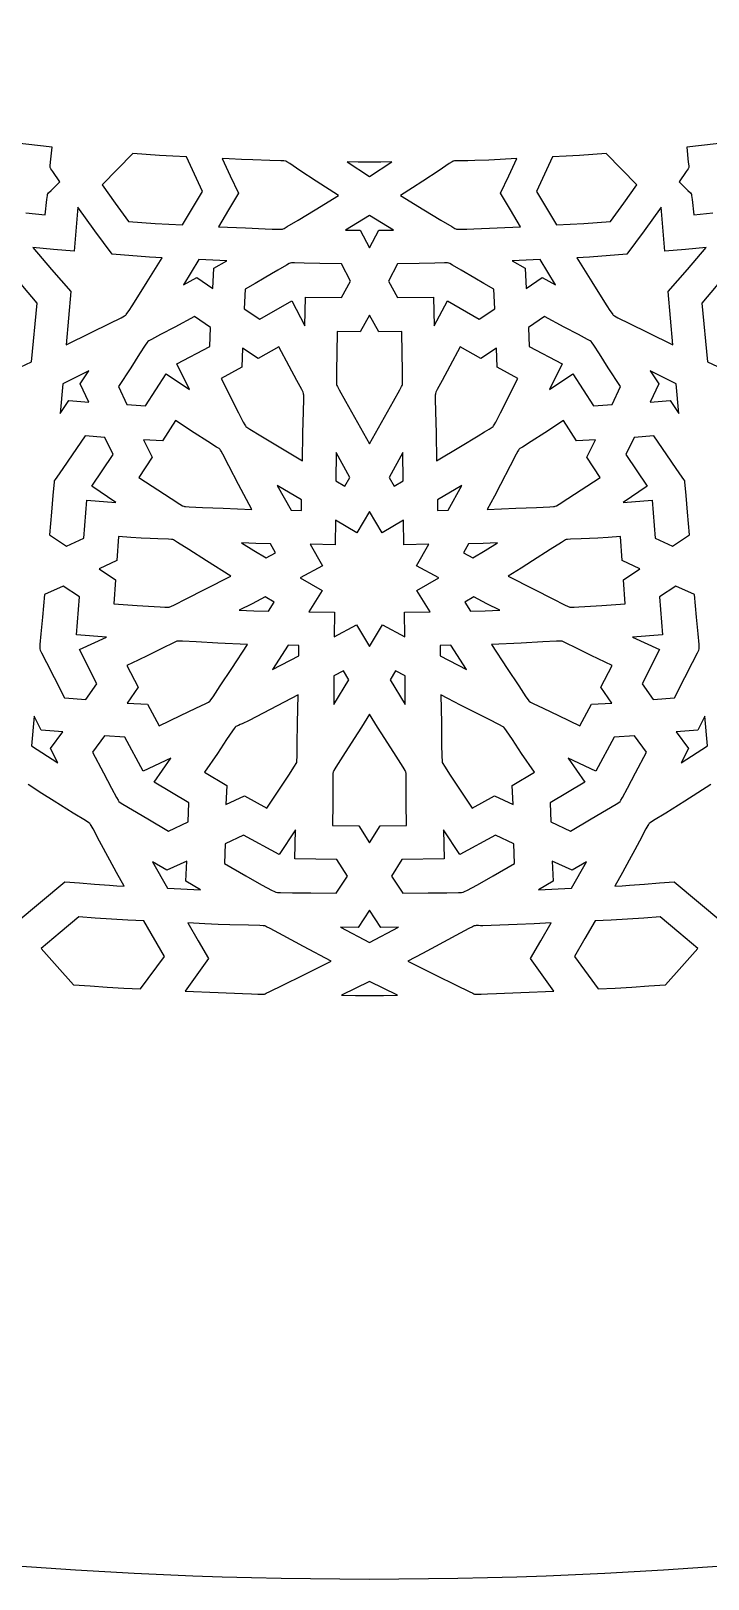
# Model space of a CAD drawing. Extents: x 2600 to 3740, y -1616 to -476.
# Drawn here: x 3129.1 to 3210.4, y -1616 to -1430.2 of the extents above; entities that cross this region are included whole.
import ezdxf

# ---------------------------------------------------------------- set-up
doc = ezdxf.new("R2010")
doc.units = 0
doc.layers.add('LAYER_1', color=18, linetype='CONTINUOUS')
doc.layers.add('LAYER_2', color=174, linetype='CONTINUOUS')

msp = doc.modelspace()

# ---------------------------------------------------------------- linework, layer by layer
at = {"layer": 'LAYER_1'}
for points in [[(3128.52, -1452.01), (3130.81, -1452.26), (3131.03, -1450.42), (3131.09, -1449.93), (3131.11, -1449.79), (3131.13, -1449.73), (3131.24, -1449.6), (3131.53, -1449.33), (3131.98, -1448.89), (3132.6, -1448.28), (3131.74, -1447.06), (3131.52, -1446.73), (3131.43, -1446.59), (3131.43, -1446.53), (3131.44, -1446.39), (3131.48, -1445.92), (3131.67, -1444.13), (3124.25, -1443.31)], [(3215.28, -1443.31), (3207.86, -1444.13), (3208.04, -1445.92), (3208.09, -1446.39), (3208.1, -1446.53), (3208.1, -1446.59), (3208.01, -1446.73), (3207.79, -1447.06), (3206.93, -1448.28), (3208, -1449.33), (3208.29, -1449.6), (3208.4, -1449.73), (3208.42, -1449.79), (3208.44, -1449.93), (3208.5, -1450.42), (3208.72, -1452.26), (3211, -1452.01)], [(3127.35, -1537.16), (3130.27, -1534.73), (3133.18, -1532.29), (3134.96, -1532.43), (3136.75, -1532.58), (3138.53, -1532.71), (3139.42, -1532.77), (3140.31, -1532.81), (3139.39, -1531.16), (3138.59, -1529.7), (3137.35, -1527.41), (3136.58, -1525.95), (3136.35, -1525.55), (3136.28, -1525.43), (3136.23, -1525.36), (3136.17, -1525.3), (3136.05, -1525.22), (3135.65, -1524.95), (3134.2, -1524.04), (3131.9, -1522.61), (3130.44, -1521.69), (3128.78, -1520.63)], [(3210.75, -1520.63), (3207.63, -1522.61), (3205.33, -1524.04), (3203.88, -1524.95), (3203.48, -1525.22), (3203.36, -1525.3), (3203.3, -1525.36), (3203.25, -1525.43), (3203.18, -1525.55), (3202.95, -1525.95), (3202.18, -1527.41), (3201.62, -1528.45), (3200.94, -1529.7), (3200.14, -1531.16), (3199.22, -1532.81), (3200.11, -1532.77), (3201, -1532.71), (3202.78, -1532.58), (3204.57, -1532.43), (3206.35, -1532.29), (3209.26, -1534.73), (3212.18, -1537.16)]]:
    msp.add_lwpolyline(points, dxfattribs=at)
for points in [[(3147.79, -1445.31), (3146.17, -1445.23), (3144.56, -1445.13), (3142.94, -1445.03), (3141.33, -1444.9), (3139.49, -1446.79), (3137.65, -1448.67), (3139.22, -1450.87), (3140.81, -1453.06), (3142.43, -1453.19), (3144.05, -1453.29), (3145.68, -1453.39), (3147.3, -1453.47), (3148.51, -1451.47), (3149.72, -1449.46), (3148.75, -1447.39)], [(3198.2, -1444.9), (3196.59, -1445.03), (3194.97, -1445.13), (3193.36, -1445.23), (3191.74, -1445.31), (3190.78, -1447.39), (3189.81, -1449.46), (3191.02, -1451.47), (3192.23, -1453.47), (3193.85, -1453.39), (3195.48, -1453.29), (3197.1, -1453.19), (3198.72, -1453.06), (3200.31, -1450.87), (3201.88, -1448.67), (3200.04, -1446.79)], [(3152.06, -1445.51), (3153.04, -1447.59), (3154.03, -1449.66), (3152.85, -1451.67), (3151.65, -1453.68), (3154.87, -1453.83), (3157.22, -1453.93), (3158.08, -1453.97), (3158.71, -1453.98), (3159.13, -1453.98), (3159.26, -1453.98), (3159.33, -1453.97), (3159.4, -1453.94), (3159.52, -1453.88), (3159.89, -1453.67), (3161.19, -1452.89), (3163.23, -1451.65), (3166.03, -1449.94), (3163.36, -1448.21), (3161.42, -1446.92), (3160.19, -1446.11), (3159.84, -1445.89), (3159.73, -1445.83), (3159.67, -1445.8), (3159.49, -1445.77), (3159.12, -1445.76), (3157.81, -1445.73), (3155.74, -1445.67), (3154.41, -1445.62), (3152.9, -1445.55)], [(3167.07, -1445.91), (3169.76, -1447.66), (3172.46, -1445.91), (3171.11, -1445.93), (3169.76, -1445.93), (3168.42, -1445.93)], [(3185.5, -1449.66), (3186.49, -1447.59), (3187.47, -1445.51), (3184.09, -1445.68), (3182.4, -1445.74), (3181.56, -1445.77), (3180.71, -1445.78), (3180.5, -1445.78), (3180.28, -1445.76), (3180.07, -1445.76), (3179.97, -1445.77), (3179.86, -1445.8), (3179.8, -1445.83), (3179.69, -1445.89), (3179.34, -1446.11), (3178.11, -1446.92), (3176.17, -1448.21), (3174.93, -1449.02), (3173.5, -1449.94), (3176.3, -1451.65), (3178.34, -1452.89), (3179.64, -1453.67), (3180.01, -1453.88), (3180.13, -1453.94), (3180.2, -1453.97), (3180.27, -1453.98), (3180.4, -1453.98), (3180.82, -1453.98), (3181.45, -1453.97), (3182.31, -1453.93), (3187.88, -1453.68), (3186.68, -1451.67)], [(3138.85, -1456.98), (3136.8, -1454.16), (3134.76, -1451.33), (3134.3, -1456.62), (3131.81, -1456.42), (3130.57, -1456.31), (3129.33, -1456.18), (3130.45, -1457.51), (3131.59, -1458.83), (3133.89, -1461.45), (3133.33, -1467.86), (3136.35, -1466.37), (3138.55, -1465.29), (3139.94, -1464.6), (3140.33, -1464.39), (3140.44, -1464.32), (3140.5, -1464.28), (3140.56, -1464.22), (3140.64, -1464.11), (3140.89, -1463.75), (3141.26, -1463.18), (3141.75, -1462.42), (3143.07, -1460.31), (3144.87, -1457.42), (3143.37, -1457.33), (3141.86, -1457.22), (3140.35, -1457.1)], [(3169.76, -1452.35), (3166.89, -1454.09), (3168.63, -1454.11), (3169.76, -1456.23), (3170.9, -1454.11), (3172.64, -1454.09)], [(3205.23, -1456.62), (3204.77, -1451.33), (3202.73, -1454.16), (3200.68, -1456.98), (3199.18, -1457.1), (3197.67, -1457.22), (3196.16, -1457.33), (3195.41, -1457.38), (3194.66, -1457.42), (3196.46, -1460.31), (3197.78, -1462.42), (3198.27, -1463.18), (3198.64, -1463.75), (3198.89, -1464.11), (3198.97, -1464.22), (3199.03, -1464.28), (3199.09, -1464.32), (3199.2, -1464.39), (3199.59, -1464.6), (3200.98, -1465.29), (3203.18, -1466.37), (3206.2, -1467.86), (3205.64, -1461.45), (3206.8, -1460.14), (3207.94, -1458.83), (3209.08, -1457.51), (3210.2, -1456.18), (3208.96, -1456.31), (3207.72, -1456.42)], [(3149.27, -1457.63), (3147.43, -1460.64), (3149.02, -1459.77), (3150.95, -1461.08), (3151.06, -1458.65), (3152.63, -1457.79)], [(3166.39, -1458.13), (3163.82, -1458.09), (3161.94, -1458.04), (3160.75, -1458.02), (3160.41, -1458.02), (3160.25, -1458.04), (3160.1, -1458.11), (3159.81, -1458.28), (3158.76, -1458.9), (3158.01, -1459.34), (3157.11, -1459.87), (3156.04, -1460.48), (3154.82, -1461.16), (3154.73, -1463.55), (3156.58, -1464.79), (3160.42, -1462.56), (3162, -1465.58), (3162.07, -1462.12), (3166.41, -1462.19), (3167.5, -1460.23)], [(3173.14, -1458.13), (3172.03, -1460.23), (3173.12, -1462.19), (3177.46, -1462.12), (3177.53, -1465.58), (3179.11, -1462.56), (3182.95, -1464.79), (3184.8, -1463.55), (3184.71, -1461.16), (3183.49, -1460.48), (3182.42, -1459.87), (3180.77, -1458.9), (3179.72, -1458.28), (3179.43, -1458.11), (3179.28, -1458.04), (3179.12, -1458.02), (3178.78, -1458.02), (3177.59, -1458.04), (3175.71, -1458.09)], [(3190.26, -1457.63), (3186.9, -1457.79), (3188.47, -1458.65), (3188.58, -1461.08), (3190.51, -1459.77), (3192.1, -1460.64)], [(3125.01, -1471.78), (3125.05, -1471.8), (3129.2, -1469.91), (3129.88, -1462.84), (3128.14, -1460.8), (3126.42, -1458.75), (3126.38, -1458.78), (3126.34, -1458.74), (3124.23, -1460.37), (3122.11, -1461.99), (3121.3, -1469.04), (3124.97, -1471.79)], [(3213.19, -1458.74), (3213.15, -1458.78), (3213.11, -1458.75), (3211.39, -1460.8), (3209.65, -1462.84), (3210.33, -1469.91), (3214.48, -1471.8), (3214.52, -1471.78), (3214.56, -1471.79), (3218.23, -1469.04), (3217.42, -1461.99), (3215.3, -1460.37)], [(3148.75, -1464.47), (3146.41, -1465.72), (3144.68, -1466.63), (3143.59, -1467.21), (3143.29, -1467.37), (3143.15, -1467.47), (3143.04, -1467.6), (3142.85, -1467.89), (3142.17, -1468.94), (3141.1, -1470.6), (3139.62, -1472.86), (3140.64, -1475.02), (3142.88, -1475.19), (3145.35, -1471.35), (3148.16, -1473.21), (3146.64, -1470.14), (3150.58, -1468.04), (3150.68, -1465.76)], [(3170.88, -1466.28), (3169.76, -1464.3), (3168.65, -1466.28), (3165.88, -1466.24), (3165.85, -1468.93), (3165.82, -1470.9), (3165.81, -1472.15), (3165.81, -1472.5), (3165.82, -1472.67), (3165.85, -1472.74), (3165.91, -1472.86), (3166.11, -1473.25), (3166.87, -1474.63), (3169.76, -1479.74), (3172.66, -1474.63), (3173.42, -1473.25), (3173.62, -1472.86), (3173.68, -1472.74), (3173.71, -1472.67), (3173.72, -1472.5), (3173.72, -1472.15), (3173.71, -1470.9), (3173.68, -1468.93), (3173.65, -1466.24)], [(3190.78, -1464.47), (3188.85, -1465.76), (3188.95, -1468.04), (3192.89, -1470.14), (3191.37, -1473.21), (3194.18, -1471.35), (3196.65, -1475.19), (3198.89, -1475.02), (3199.91, -1472.86), (3198.43, -1470.6), (3197.36, -1468.94), (3196.68, -1467.89), (3196.48, -1467.6), (3196.38, -1467.47), (3196.24, -1467.37), (3195.94, -1467.21), (3194.85, -1466.63), (3193.12, -1465.72)], [(3158.86, -1468.08), (3156.41, -1469.48), (3154.51, -1468.24), (3154.43, -1470.55), (3151.95, -1471.88), (3154.05, -1476.03), (3154.61, -1477.14), (3154.78, -1477.45), (3154.87, -1477.59), (3154.93, -1477.64), (3155.04, -1477.72), (3155.41, -1477.96), (3156.73, -1478.78), (3161.71, -1481.79), (3161.78, -1478.4), (3161.84, -1475.91), (3161.87, -1474.35), (3161.87, -1473.9), (3161.86, -1473.77), (3161.85, -1473.69), (3161.79, -1473.54), (3161.63, -1473.23), (3161.04, -1472.14), (3160.12, -1470.43)], [(3185.1, -1470.55), (3185.02, -1468.24), (3183.12, -1469.48), (3180.67, -1468.08), (3179.41, -1470.43), (3178.49, -1472.14), (3177.9, -1473.23), (3177.74, -1473.54), (3177.68, -1473.69), (3177.67, -1473.77), (3177.66, -1473.9), (3177.66, -1474.35), (3177.69, -1475.91), (3177.75, -1478.4), (3177.82, -1481.79), (3180.7, -1480.05), (3182.8, -1478.78), (3183.56, -1478.31), (3184.12, -1477.96), (3184.49, -1477.72), (3184.6, -1477.64), (3184.66, -1477.59), (3184.75, -1477.45), (3184.92, -1477.14), (3185.48, -1476.03), (3187.58, -1471.88)], [(3135.04, -1472.53), (3136.08, -1470.98), (3132.93, -1472.52), (3132.62, -1476.08), (3133.68, -1474.53), (3136.06, -1474.72)], [(3203.45, -1470.98), (3204.49, -1472.53), (3203.47, -1474.72), (3205.85, -1474.53), (3206.91, -1476.08), (3206.6, -1472.52)], [(3146.49, -1476.95), (3144.92, -1479.38), (3142.63, -1479.27), (3143.66, -1481.33), (3142.06, -1483.76), (3145.96, -1486.3), (3147.01, -1486.97), (3147.31, -1487.16), (3147.46, -1487.23), (3147.54, -1487.25), (3147.68, -1487.26), (3148.12, -1487.29), (3149.7, -1487.36), (3152.2, -1487.47), (3155.62, -1487.62), (3154.03, -1484.6), (3152.88, -1482.39), (3152.16, -1480.99), (3151.94, -1480.6), (3151.88, -1480.48), (3151.83, -1480.42), (3151.7, -1480.31), (3151.41, -1480.12), (3150.37, -1479.45), (3148.73, -1478.4)], [(3195.87, -1481.33), (3196.9, -1479.27), (3194.61, -1479.38), (3193.04, -1476.95), (3190.8, -1478.4), (3189.16, -1479.45), (3188.12, -1480.12), (3187.83, -1480.31), (3187.7, -1480.42), (3187.65, -1480.48), (3187.58, -1480.6), (3187.37, -1480.99), (3186.65, -1482.39), (3185.5, -1484.6), (3184.77, -1486.01), (3183.91, -1487.62), (3187.33, -1487.47), (3189.83, -1487.36), (3191.41, -1487.29), (3191.85, -1487.26), (3191.99, -1487.25), (3192.07, -1487.23), (3192.22, -1487.16), (3192.52, -1486.97), (3193.56, -1486.3), (3197.47, -1483.76)], [(3136.42, -1484.8), (3138.99, -1481.03), (3138, -1478.97), (3135.63, -1478.78), (3134.08, -1481.04), (3132.93, -1482.68), (3132.21, -1483.72), (3132.01, -1484.01), (3131.92, -1484.16), (3131.89, -1484.33), (3131.86, -1484.68), (3131.75, -1485.95), (3131.59, -1487.94), (3131.36, -1490.67), (3133.37, -1492.03), (3135.48, -1491.05), (3135.83, -1486.49), (3139.3, -1486.76)], [(3203.9, -1478.78), (3201.53, -1478.97), (3200.54, -1481.03), (3203.11, -1484.8), (3200.23, -1486.76), (3203.7, -1486.49), (3204.05, -1491.05), (3206.16, -1492.03), (3208.17, -1490.67), (3207.94, -1487.94), (3207.78, -1485.95), (3207.67, -1484.68), (3207.64, -1484.33), (3207.61, -1484.16), (3207.52, -1484.01), (3207.32, -1483.72), (3206.6, -1482.68), (3205.45, -1481.04)], [(3165.75, -1480.78), (3165.72, -1484.19), (3166.79, -1484.83), (3167.42, -1483.76)], [(3172.11, -1483.76), (3172.74, -1484.83), (3173.81, -1484.19), (3173.78, -1480.78)], [(3158.69, -1484.72), (3160.34, -1487.7), (3161.6, -1487.72), (3161.62, -1486.47)], [(3177.91, -1486.47), (3177.93, -1487.72), (3179.19, -1487.7), (3180.84, -1484.72)], [(3175.42, -1494.38), (3176.9, -1491.79), (3173.88, -1491.84), (3173.86, -1488.88), (3171.27, -1490.4), (3169.76, -1487.86), (3168.26, -1490.4), (3165.67, -1488.88), (3165.65, -1491.84), (3162.63, -1491.79), (3164.11, -1494.38), (3161.45, -1495.82), (3164.07, -1497.35), (3162.5, -1499.89), (3165.57, -1499.94), (3165.54, -1502.9), (3168.22, -1501.46), (3169.76, -1504.05), (3171.31, -1501.46), (3173.99, -1502.9), (3173.96, -1499.94), (3177.03, -1499.89), (3175.46, -1497.35), (3178.08, -1495.82)], [(3139.63, -1490.86), (3139.43, -1493.74), (3137.3, -1494.74), (3139.28, -1496.05), (3139.08, -1498.94), (3141.86, -1499.14), (3143.9, -1499.27), (3144.64, -1499.31), (3145.19, -1499.33), (3145.55, -1499.33), (3145.73, -1499.32), (3145.8, -1499.29), (3145.93, -1499.24), (3146.34, -1499.05), (3147.77, -1498.33), (3150.04, -1497.18), (3153.13, -1495.61), (3150.21, -1493.78), (3148.08, -1492.42), (3146.73, -1491.56), (3146.35, -1491.33), (3146.23, -1491.26), (3146.16, -1491.23), (3145.98, -1491.21), (3145.63, -1491.19), (3144.36, -1491.14), (3143.45, -1491.1), (3142.36, -1491.04), (3141.09, -1490.96)], [(3157.87, -1491.72), (3156.13, -1491.68), (3155.27, -1491.66), (3154.4, -1491.62), (3155.87, -1492.53), (3157.36, -1493.42), (3158.48, -1492.81)], [(3181.66, -1491.72), (3181.05, -1492.81), (3182.17, -1493.42), (3183.66, -1492.53), (3185.13, -1491.62), (3184.26, -1491.66), (3183.4, -1491.68)], [(3200.1, -1493.74), (3199.9, -1490.86), (3198.44, -1490.96), (3197.17, -1491.04), (3195.17, -1491.14), (3193.9, -1491.19), (3193.55, -1491.21), (3193.37, -1491.23), (3193.3, -1491.26), (3193.18, -1491.33), (3192.8, -1491.56), (3191.45, -1492.42), (3189.32, -1493.78), (3187.96, -1494.64), (3186.4, -1495.61), (3189.49, -1497.18), (3191.76, -1498.33), (3193.19, -1499.05), (3193.6, -1499.24), (3193.73, -1499.29), (3193.8, -1499.32), (3193.98, -1499.33), (3194.34, -1499.33), (3194.89, -1499.31), (3195.63, -1499.27), (3197.67, -1499.14), (3200.45, -1498.94), (3200.25, -1496.05), (3202.23, -1494.74)], [(3134.58, -1502.65), (3134.93, -1498.1), (3132.98, -1496.8), (3130.74, -1497.82), (3130.5, -1500.55), (3130.32, -1502.54), (3130.2, -1503.8), (3130.18, -1504.15), (3130.18, -1504.33), (3130.24, -1504.49), (3130.4, -1504.82), (3130.97, -1505.96), (3131.89, -1507.76), (3133.15, -1510.23), (3135.69, -1510.43), (3137.04, -1508.55), (3134.93, -1504.41), (3138.18, -1502.94)], [(3206.54, -1496.8), (3204.6, -1498.1), (3204.95, -1502.65), (3201.35, -1502.94), (3204.6, -1504.41), (3202.49, -1508.55), (3203.84, -1510.43), (3206.38, -1510.23), (3207.64, -1507.76), (3208.56, -1505.96), (3209.13, -1504.82), (3209.29, -1504.49), (3209.35, -1504.33), (3209.35, -1504.15), (3209.33, -1503.8), (3209.21, -1502.54), (3209.03, -1500.55), (3208.79, -1497.82)], [(3157.23, -1498.1), (3155.68, -1498.92), (3154.12, -1499.71), (3155, -1499.75), (3155.89, -1499.78), (3157.65, -1499.81), (3158.33, -1498.74)], [(3182.3, -1498.1), (3181.2, -1498.74), (3181.88, -1499.81), (3183.64, -1499.78), (3184.53, -1499.75), (3185.41, -1499.71), (3183.85, -1498.92)], [(3140.63, -1506.35), (3142, -1508.93), (3140.65, -1510.87), (3143.11, -1510.99), (3144.51, -1513.56), (3147.06, -1512.34), (3148.93, -1511.46), (3150.1, -1510.89), (3150.43, -1510.72), (3150.58, -1510.63), (3150.64, -1510.57), (3150.72, -1510.46), (3150.98, -1510.1), (3151.85, -1508.78), (3153.22, -1506.69), (3155.1, -1503.82), (3151.56, -1503.65), (3148.97, -1503.51), (3147.33, -1503.43), (3146.87, -1503.41), (3146.73, -1503.42), (3146.65, -1503.42), (3146.48, -1503.49), (3146.15, -1503.64), (3144.99, -1504.22), (3143.15, -1505.13), (3141.98, -1505.7)], [(3159.99, -1503.91), (3158.13, -1506.83), (3161.27, -1505.18), (3161.3, -1503.93)], [(3179.54, -1503.91), (3178.23, -1503.93), (3178.26, -1505.18), (3181.4, -1506.83)], [(3184.43, -1503.82), (3186.3, -1506.69), (3187.68, -1508.78), (3188.55, -1510.1), (3188.81, -1510.46), (3188.89, -1510.57), (3188.95, -1510.63), (3189.1, -1510.72), (3189.43, -1510.89), (3190.6, -1511.46), (3192.47, -1512.34), (3195.02, -1513.56), (3196.42, -1510.99), (3198.87, -1510.87), (3197.53, -1508.93), (3198.89, -1506.35), (3196.38, -1505.13), (3194.54, -1504.22), (3193.38, -1503.64), (3193.05, -1503.49), (3192.88, -1503.42), (3192.8, -1503.42), (3192.66, -1503.41), (3192.2, -1503.43), (3190.56, -1503.51), (3187.97, -1503.65)], [(3166.64, -1506.98), (3165.5, -1507.58), (3165.47, -1511), (3167.29, -1508.07)], [(3172.89, -1506.98), (3172.24, -1508.07), (3174.06, -1511), (3174.03, -1507.58)], [(3149.97, -1519.14), (3152.62, -1520.72), (3152.53, -1523.03), (3154.75, -1521.98), (3157.43, -1523.47), (3158.96, -1521.17), (3160.07, -1519.49), (3160.77, -1518.42), (3160.96, -1518.11), (3161.04, -1517.96), (3161.05, -1517.88), (3161.06, -1517.74), (3161.08, -1517.3), (3161.1, -1515.73), (3161.13, -1513.25), (3161.19, -1509.86), (3159.51, -1510.74), (3157.84, -1511.62), (3156.16, -1512.49), (3155.32, -1512.92), (3154.47, -1513.34), (3154.25, -1513.43), (3154.03, -1513.52), (3153.92, -1513.56), (3153.82, -1513.61), (3153.72, -1513.67), (3153.63, -1513.75), (3153.52, -1513.88), (3153.31, -1514.17), (3152.61, -1515.22), (3151.5, -1516.88)], [(3178.34, -1509.86), (3178.4, -1513.25), (3178.42, -1515.73), (3178.45, -1517.3), (3178.47, -1517.74), (3178.48, -1517.88), (3178.49, -1517.96), (3178.57, -1518.11), (3178.76, -1518.42), (3179.46, -1519.49), (3180.57, -1521.17), (3182.1, -1523.47), (3184.78, -1521.98), (3187, -1523.03), (3186.91, -1520.72), (3189.56, -1519.14), (3188.03, -1516.88), (3186.92, -1515.22), (3186.22, -1514.17), (3186.01, -1513.88), (3185.9, -1513.75), (3185.73, -1513.64), (3185.37, -1513.45), (3184.06, -1512.79), (3181.99, -1511.75), (3180.68, -1511.08), (3179.18, -1510.3)], [(3130.35, -1514.11), (3129.49, -1512.41), (3129.18, -1515.97), (3132.35, -1518.01), (3131.47, -1516.31), (3132.94, -1514.31)], [(3169.76, -1512.17), (3168.79, -1513.72), (3167.94, -1515.08), (3166.58, -1517.2), (3165.72, -1518.54), (3165.49, -1518.92), (3165.43, -1519.04), (3165.39, -1519.11), (3165.38, -1519.28), (3165.36, -1519.63), (3165.36, -1520.88), (3165.35, -1522.85), (3165.34, -1525.54), (3168.5, -1525.59), (3169.76, -1527.61), (3171.03, -1525.59), (3174.19, -1525.54), (3174.18, -1522.85), (3174.17, -1520.88), (3174.16, -1519.63), (3174.15, -1519.28), (3174.14, -1519.11), (3174.1, -1519.04), (3174.04, -1518.92), (3173.81, -1518.54), (3172.95, -1517.2), (3171.59, -1515.08), (3170.74, -1513.72)], [(3209.18, -1514.11), (3206.59, -1514.31), (3208.05, -1516.31), (3207.18, -1518.01), (3210.35, -1515.97), (3210.04, -1512.41)], [(3143.91, -1520.35), (3145.93, -1517.44), (3142.61, -1519.02), (3140.39, -1514.95), (3137.95, -1514.76), (3136.52, -1516.73), (3137.82, -1519.22), (3138.77, -1521.04), (3139.39, -1522.19), (3139.57, -1522.5), (3139.67, -1522.65), (3139.81, -1522.76), (3140.13, -1522.96), (3141.29, -1523.65), (3143.14, -1524.73), (3145.65, -1526.2), (3147.98, -1525.11), (3148.09, -1522.83)], [(3201.58, -1514.76), (3199.14, -1514.95), (3196.92, -1519.02), (3193.6, -1517.44), (3195.62, -1520.35), (3191.44, -1522.83), (3191.55, -1525.11), (3193.88, -1526.2), (3196.39, -1524.73), (3198.24, -1523.65), (3199.4, -1522.96), (3199.72, -1522.76), (3199.86, -1522.65), (3199.96, -1522.5), (3200.14, -1522.19), (3200.75, -1521.04), (3201.71, -1519.22), (3203.01, -1516.73)], [(3165.86, -1529.6), (3160.82, -1529.52), (3160.89, -1526.07), (3158.93, -1529.03), (3154.64, -1526.68), (3152.42, -1527.72), (3152.34, -1530.11), (3154.9, -1531.59), (3156.79, -1532.65), (3157.48, -1533.03), (3157.99, -1533.3), (3158.34, -1533.47), (3158.51, -1533.55), (3158.7, -1533.56), (3159.09, -1533.58), (3160.5, -1533.6), (3162.73, -1533.62), (3165.77, -1533.66), (3167.11, -1531.6)], [(3184.89, -1526.68), (3180.6, -1529.03), (3178.64, -1526.07), (3178.71, -1529.52), (3173.66, -1529.6), (3172.41, -1531.6), (3173.76, -1533.66), (3176.8, -1533.62), (3179.03, -1533.6), (3180.44, -1533.58), (3180.83, -1533.56), (3181.02, -1533.55), (3181.19, -1533.47), (3181.54, -1533.3), (3182.05, -1533.03), (3182.74, -1532.65), (3184.63, -1531.59), (3187.19, -1530.11), (3187.11, -1527.72)], [(3147.72, -1532.22), (3147.83, -1529.8), (3145.45, -1530.9), (3143.7, -1529.88), (3145.52, -1533.06), (3149.49, -1533.25)], [(3194.08, -1530.9), (3191.7, -1529.8), (3191.81, -1532.22), (3190.04, -1533.25), (3194.01, -1533.06), (3195.83, -1529.88)], [(3171.13, -1537.76), (3169.76, -1535.68), (3168.4, -1537.76), (3166.3, -1537.72), (3169.76, -1539.56), (3173.23, -1537.72)], [(3142.69, -1536.99), (3140.74, -1536.89), (3138.78, -1536.77), (3136.83, -1536.64), (3134.88, -1536.49), (3132.61, -1538.39), (3130.34, -1540.28), (3132.28, -1542.46), (3134.22, -1544.64), (3136.24, -1544.79), (3138.25, -1544.93), (3140.27, -1545.05), (3142.29, -1545.15), (3145.16, -1541.24)], [(3147.94, -1537.23), (3149.19, -1539.36), (3150.45, -1541.48), (3147.63, -1545.4), (3151.61, -1545.59), (3154.53, -1545.71), (3155.58, -1545.75), (3156.37, -1545.77), (3156.89, -1545.77), (3157.05, -1545.77), (3157.14, -1545.76), (3157.22, -1545.73), (3157.36, -1545.67), (3157.81, -1545.47), (3159.36, -1544.71), (3161.82, -1543.49), (3165.17, -1541.83), (3161.83, -1540.05), (3159.4, -1538.73), (3157.85, -1537.9), (3157.41, -1537.68), (3157.28, -1537.61), (3157.19, -1537.58), (3157.01, -1537.56), (3156.61, -1537.55), (3155.22, -1537.51), (3153.01, -1537.45), (3151.61, -1537.4), (3150, -1537.33)], [(3174.36, -1541.83), (3177.71, -1543.49), (3180.17, -1544.71), (3181.72, -1545.47), (3182.17, -1545.67), (3182.31, -1545.73), (3182.39, -1545.76), (3182.48, -1545.77), (3182.64, -1545.77), (3183.16, -1545.77), (3183.95, -1545.75), (3185, -1545.71), (3187.92, -1545.59), (3191.9, -1545.4), (3189.08, -1541.48), (3190.34, -1539.36), (3191.59, -1537.23), (3189.53, -1537.33), (3187.48, -1537.43), (3185.42, -1537.51), (3184.39, -1537.54), (3183.36, -1537.56), (3183.11, -1537.56), (3182.85, -1537.54), (3182.72, -1537.54), (3182.59, -1537.54), (3182.46, -1537.56), (3182.34, -1537.58), (3182.25, -1537.61), (3182.12, -1537.68), (3181.68, -1537.9), (3180.13, -1538.73), (3177.7, -1540.05), (3176.14, -1540.89)], [(3204.65, -1536.49), (3202.7, -1536.64), (3200.75, -1536.77), (3198.79, -1536.89), (3196.84, -1536.99), (3195.61, -1539.11), (3194.37, -1541.24), (3197.23, -1545.15), (3199.26, -1545.05), (3201.28, -1544.93), (3203.29, -1544.79), (3205.31, -1544.64), (3207.25, -1542.46), (3209.19, -1540.28), (3206.92, -1538.39)], [(3169.76, -1544.25), (3166.39, -1545.9), (3168.08, -1545.92), (3169.76, -1545.93), (3171.45, -1545.92), (3173.14, -1545.9)]]:
    msp.add_lwpolyline(points, close=True, dxfattribs=at)
at = {"layer": 'LAYER_2'}
msp.add_lwpolyline([(3169.76, -475.95, 0.414214), (2599.77, -1045.95, 0.414214), (3169.76, -1615.95, 0.414214), (3739.77, -1045.95, 0.414214)], format="xyb", close=True, dxfattribs=at)

doc.saveas('drawing.dxf')
